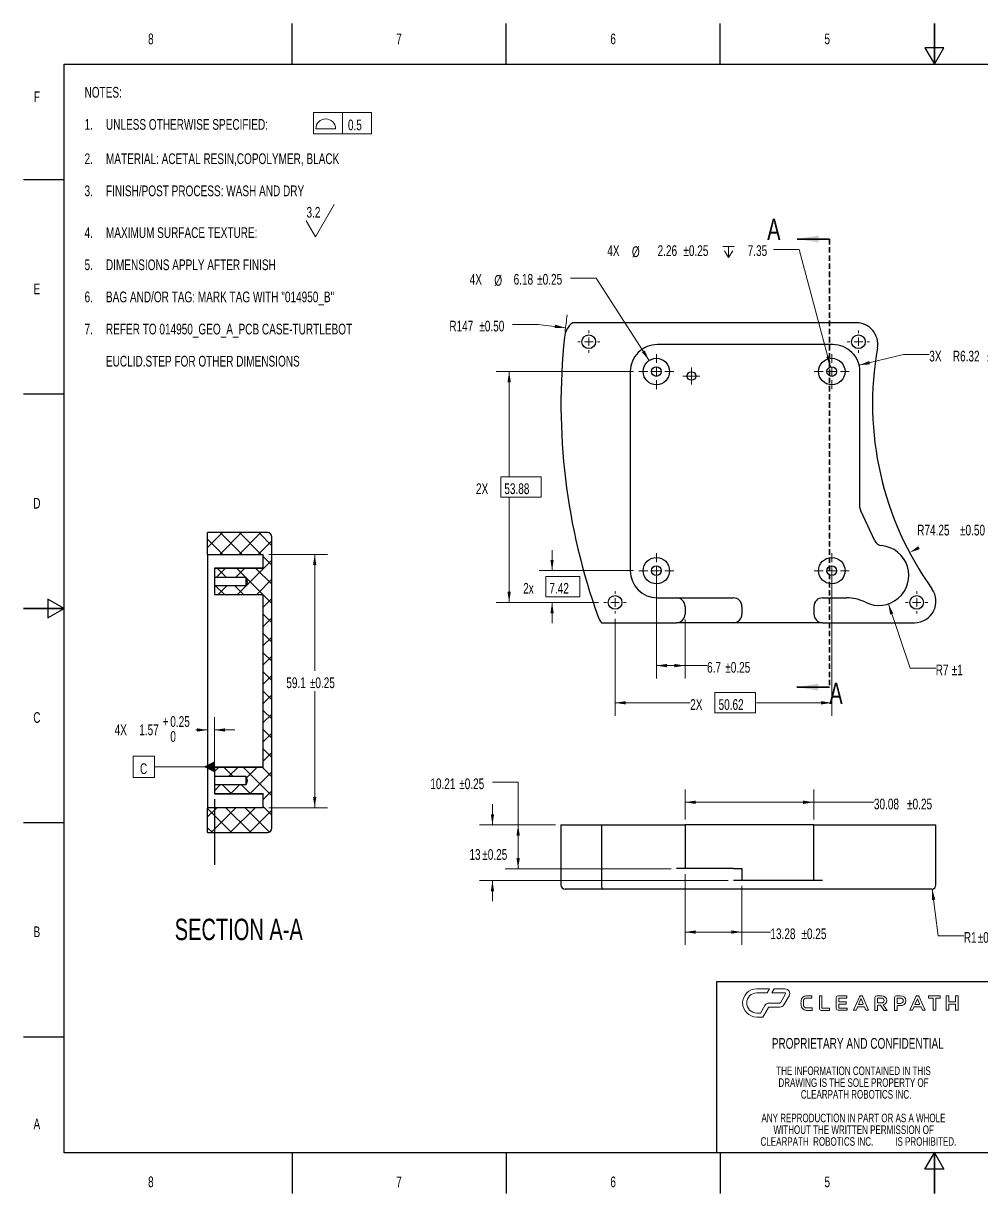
# Model space of a CAD drawing. Header units: millimetres. Extents: x -79 to 429, y -990 to 276.
# Drawn here: x 3.2 to 226.9, y 3.2 to 276.2 of the extents above; entities that cross this region are included whole.
import ezdxf

# ---------------------------------------------------------------- set-up
doc = ezdxf.new("R2010")
doc.units = ezdxf.units.MM
doc.linetypes.add('HIDDEN', pattern=[1.905, 1.27, -0.635])
doc.styles.add('SLDTEXTSTYLE0', font='TXT', dxfattribs={"width": 0.7})
doc.dimstyles.new('SLDDIMSTYLE0', dxfattribs={"dimtxt": 2.5, "dimasz": 2.5, "dimexe": 0, "dimexo": 0.0625, "dimtad": 0, "dimtih": 1, "dimtoh": 1, "dimrnd": 1e-09, "dimzin": 12, "dimdsep": 46, "dimtxsty": 'SLDTEXTSTYLE0', "dimsah": 1, "dimcen": 0, "dimadec": 0, "dimazin": 3, "dimtol": 1, "dimtp": 0.25, "dimtm": 0.25, "dimtfac": 1, "dimtofl": 0, "dimtmove": 0, "dimatfit": 3, "dimfxl": 1, "dimfrac": 2, "dimtolj": 1, "dimtzin": 0, "dimarcsym": 0})
doc.dimstyles.new('SLDDIMSTYLE1', dxfattribs={"dimtxt": 2.5, "dimasz": 2.5, "dimexe": 0, "dimexo": 0.0625, "dimgap": -0.625, "dimtad": 0, "dimtih": 1, "dimtoh": 1, "dimrnd": 1e-09, "dimzin": 12, "dimdsep": 46, "dimtxsty": 'SLDTEXTSTYLE0', "dimsah": 1, "dimcen": 0.09, "dimadec": 0, "dimazin": 3, "dimtfac": 1, "dimtmove": 0, "dimatfit": 0, "dimfxl": 1, "dimfrac": 2, "dimtolj": 1, "dimarcsym": 0})
doc.dimstyles.new('SLDDIMSTYLE12', dxfattribs={"dimtxt": 2.5, "dimasz": 2.5, "dimexe": 0, "dimexo": 0.0625, "dimtad": 0, "dimtih": 1, "dimtoh": 1, "dimrnd": 1e-09, "dimzin": 12, "dimdsep": 46, "dimtxsty": 'SLDTEXTSTYLE0', "dimsah": 1, "dimcen": 0.09, "dimadec": 0, "dimazin": 3, "dimtol": 1, "dimtp": 0.25, "dimtm": 0.25, "dimtfac": 1, "dimtmove": 0, "dimatfit": 0, "dimfxl": 1, "dimfrac": 2, "dimtolj": 1, "dimarcsym": 0})
doc.dimstyles.new('SLDDIMSTYLE15', dxfattribs={"dimtxt": 2.5, "dimasz": 2.5, "dimexe": 0, "dimexo": 0.0625, "dimtad": 0, "dimtih": 1, "dimtoh": 1, "dimrnd": 1e-09, "dimzin": 12, "dimdsep": 46, "dimtxsty": 'SLDTEXTSTYLE0', "dimsah": 1, "dimcen": 0.09, "dimadec": 0, "dimazin": 3, "dimtol": 1, "dimtp": 0.25, "dimtfac": 1, "dimtmove": 0, "dimatfit": 0, "dimfxl": 1, "dimfrac": 2, "dimtolj": 1, "dimarcsym": 0})
doc.dimstyles.new('SLDDIMSTYLE16', dxfattribs={"dimtxt": 0.18, "dimasz": 2.5, "dimexe": 0, "dimexo": 0.0625, "dimgap": 0, "dimtad": 0, "dimtih": 1, "dimtoh": 1, "dimdec": 0, "dimrnd": 1e-09, "dimzin": 0, "dimdsep": 46, "dimtxsty": 'Standard', "dimblk1": 'NONE', "dimblk2": 'NONE', "dimsah": 1, "dimcen": 0.09, "dimadec": 0, "dimazin": 0, "dimtfac": 2.5, "dimtdec": 0, "dimtofl": 0, "dimtmove": 0, "dimatfit": 3, "dimldrblk": 'NONE', "dimfxl": 1, "dimfrac": 2, "dimtolj": 1, "dimtzin": 0, "dimarcsym": 0})
doc.dimstyles.new('SLDDIMSTYLE2', dxfattribs={"dimtxt": 2.5, "dimasz": 2.5, "dimexe": 0, "dimexo": 0.0625, "dimgap": -0.625, "dimtad": 0, "dimtih": 1, "dimtoh": 1, "dimrnd": 1e-09, "dimzin": 12, "dimdsep": 46, "dimtxsty": 'SLDTEXTSTYLE0', "dimsah": 1, "dimcen": 0.09, "dimadec": 0, "dimazin": 3, "dimtfac": 1, "dimtofl": 0, "dimtmove": 0, "dimatfit": 3, "dimfxl": 1, "dimfrac": 2, "dimtolj": 1, "dimarcsym": 0})
doc.dimstyles.new('SLDDIMSTYLE3', dxfattribs={"dimtxt": 2.5, "dimasz": 2.5, "dimexe": 0, "dimexo": 0.0625, "dimtad": 0, "dimtih": 1, "dimtoh": 1, "dimrnd": 1e-09, "dimzin": 12, "dimdsep": 46, "dimtxsty": 'SLDTEXTSTYLE0', "dimsah": 1, "dimcen": 0, "dimsd2": 1, "dimadec": 0, "dimazin": 3, "dimtol": 1, "dimtp": 0.5, "dimtm": 0.5, "dimtfac": 1, "dimtofl": 0, "dimtmove": 0, "dimatfit": 3, "dimfxl": 1, "dimfrac": 2, "dimtolj": 1, "dimtzin": 0, "dimarcsym": 0})
doc.dimstyles.new('SLDDIMSTYLE4', dxfattribs={"dimtxt": 2.5, "dimasz": 2.5, "dimexe": 0, "dimexo": 0.0625, "dimtad": 0, "dimtih": 1, "dimtoh": 1, "dimrnd": 1e-09, "dimzin": 12, "dimdsep": 46, "dimtxsty": 'SLDTEXTSTYLE0', "dimsah": 1, "dimcen": 0, "dimadec": 0, "dimazin": 3, "dimtol": 1, "dimtp": 0.25, "dimtm": 0.25, "dimtfac": 1, "dimtofl": 0, "dimtmove": 0, "dimatfit": 3, "dimfxl": 1, "dimfrac": 2, "dimtolj": 1, "dimarcsym": 0})
doc.dimstyles.new('SLDDIMSTYLE5', dxfattribs={"dimtxt": 2.5, "dimasz": 2.5, "dimexe": 0, "dimexo": 0.0625, "dimtad": 0, "dimtih": 1, "dimtoh": 1, "dimrnd": 1e-09, "dimzin": 12, "dimdsep": 46, "dimtxsty": 'SLDTEXTSTYLE0', "dimsah": 1, "dimcen": 0.09, "dimadec": 0, "dimazin": 3, "dimtol": 1, "dimtp": 0.25, "dimtm": 0.25, "dimtfac": 1, "dimtofl": 0, "dimtmove": 0, "dimatfit": 3, "dimfxl": 1, "dimfrac": 2, "dimtolj": 1, "dimarcsym": 0})
doc.dimstyles.new('SLDDIMSTYLE6', dxfattribs={"dimtxt": 2.5, "dimasz": 2.5, "dimexe": 0, "dimexo": 0.0625, "dimtad": 0, "dimtih": 1, "dimtoh": 1, "dimrnd": 1e-09, "dimzin": 12, "dimdsep": 46, "dimtxsty": 'SLDTEXTSTYLE0', "dimsah": 1, "dimcen": 0, "dimadec": 0, "dimazin": 3, "dimtol": 1, "dimtp": 0.5, "dimtm": 0.5, "dimtfac": 1, "dimtofl": 0, "dimtmove": 0, "dimatfit": 3, "dimfxl": 1, "dimfrac": 2, "dimtolj": 1, "dimtzin": 0, "dimarcsym": 0})
doc.dimstyles.new('SLDDIMSTYLE7', dxfattribs={"dimtxt": 2.5, "dimasz": 2.5, "dimexe": 0, "dimexo": 0.0625, "dimtad": 0, "dimtih": 1, "dimtoh": 1, "dimrnd": 1e-09, "dimzin": 12, "dimdsep": 46, "dimtxsty": 'SLDTEXTSTYLE0', "dimsah": 1, "dimcen": 0, "dimadec": 0, "dimazin": 3, "dimtol": 1, "dimtp": 1, "dimtm": 1, "dimtfac": 1, "dimtofl": 0, "dimtmove": 0, "dimatfit": 3, "dimfxl": 1, "dimfrac": 2, "dimtolj": 1, "dimarcsym": 0})

# ---------------------------------------------------------------- blocks, each defined once
blk = doc.blocks.new('SW_SYMBOL_GTOL_SPROF')
at = {"color": 0, "linetype": 'Continuous', "lineweight": 18}
blk.add_line((0, 0), (2000, 0), dxfattribs=at)
blk.add_arc((1000, 0), 1000, 0, 180, dxfattribs=at)
blk = doc.blocks.new('SW_NOTE_0')
at = {"color": 0, "linetype": 'Continuous', "lineweight": 18}
for p, q in [((53.5, -2.75), (53.5, -7.75)), ((67, -2.75), (53.5, -2.75)), ((53.5, -2.75), (53.5, -7.75)), ((60.25, -2.75), (53.5, -2.75)), ((60.25, -2.75), (60.25, -7.75)), ((67, -2.75), (67, -7.75)), ((67, -2.75), (67, -7.75)), ((67, -2.75), (67, -7.75)), ((67, -2.75), (67, -7.75)), ((67, -2.75), (67, -7.75)), ((53.5, -7.75), (67, -7.75)), ((53.5, -7.75), (60.25, -7.75)), ((53.92, -31.75), (58.25, -24.25)), ((53.92, -31.75), (51.75, -28))]:
    blk.add_line(p, q, dxfattribs=at)
at = {"color": 0, "linetype": 'Continuous', "lineweight": 18, "xscale": 0.0023092105, "yscale": 0.0023092105, "zscale": 0.0023092105}
blk.add_blockref('SW_SYMBOL_GTOL_SPROF', (54, -6.55), dxfattribs=at)
at = {"color": 0, "linetype": 'Continuous', "lineweight": 18, "char_height": 2.5, "attachment_point": 1, "style": 'SLDTEXTSTYLE0'}
for s, insert in [('NOTES:', (0, 3.22)), ('1.', (0, -4.28)), ('UNLESS OTHERWISE SPECIFIED:', (5, -4.28)), ('0.5', (61.5, -4.4)), ('2.', (0, -12.28)), ('MATERIAL: ACETAL RESIN,COPOLYMER, BLACK', (5, -12.28)), ('3.', (0, -19.78)), ('FINISH/POST PROCESS: WASH AND DRY', (5, -19.78)), ('3.2', (51.83, -24.78)), ('4.', (0, -29.53)), ('MAXIMUM SURFACE TEXTURE:', (5, -29.53)), ('5.', (0, -37.03)), ('DIMENSIONS APPLY AFTER FINISH', (5, -37.03)), ('6.', (0, -44.53)), ('BAG AND/OR TAG: MARK TAG WITH "014950_B"', (5, -44.53)), ('7.', (0, -52.03)), ('REFER TO 014950_GEO_A_PCB CASE-TURTLEBOT', (5, -52.03)), ('EUCLID.STEP FOR OTHER DIMENSIONS', (5, -59.53))]:
    blk.add_mtext(s, dxfattribs=dict(at, insert=insert))
blk = doc.blocks.new('SW_NOTE_3')
at = {"color": 0, "linetype": 'Continuous', "lineweight": 0, "attachment_point": 2, "style": 'SLDTEXTSTYLE0'}
for s, insert, char_height in [('PROPRIETARY AND CONFIDENTIAL', (25.98, 3.22), 2.5), ('THE INFORMATION CONTAINED IN THIS', (24.98, -3.42), 2), ('DRAWING IS THE SOLE PROPERTY OF', (24.98, -6.17), 2), ('CLEARPATH ROBOTICS INC.', (25.59, -8.92), 2), ('ANY REPRODUCTION IN PART OR AS A WHOLE', (24.97, -14.42), 2), ('WITHOUT THE WRITTEN PERMISSION OF', (25.02, -17.17), 2), ('CLEARPATH  ROBOTICS INC.', (16.44, -19.92), 2), ('IS PROHIBITED.', (41.85, -19.92), 2)]:
    blk.add_mtext(s, dxfattribs=dict(at, insert=insert, char_height=char_height))
blk = doc.blocks.new('SW_SYMBOL_HOLE_DEPTH')
at = {"color": 0, "linetype": 'Continuous', "lineweight": 18}
for p, q in [((0, 875), (800, 875)), ((400, 875), (400, 75)), ((100, 555), (400, 75)), ((700, 555), (400, 75))]:
    blk.add_line(p, q, dxfattribs=at)
blk = doc.blocks.new('_D')
at = {"color": 7, "linetype": 'Continuous', "lineweight": 18}
for p, q in [((184.31, 223.48), (178.31, 223.48)), ((191.65, 196.08), (184.31, 223.48))]:
    blk.add_line(p, q, dxfattribs=at)
blk.add_solid([(191.65, 196.08), (191.38, 198.6), (190.63, 198.4)], dxfattribs=at)
at = {"color": 7, "linetype": 'Continuous', "lineweight": 18, "xscale": 0.00325, "yscale": 0.00325, "zscale": 0.00325}
blk.add_blockref('SW_SYMBOL_HOLE_DEPTH', (166.54, 221.35), dxfattribs=at)
at = {"color": 7, "linetype": 'Continuous', "lineweight": 18, "char_height": 2.5, "attachment_point": 1, "style": 'SLDTEXTSTYLE0'}
for s, insert in [('4X', (139.52, 224.45)), ('%%c', (145.27, 224.2)), ('2.26', (151.27, 224.45)), ('±0.25', (157.29, 224.45)), ('7.35', (172.3, 224.45))]:
    blk.add_mtext(s, dxfattribs=dict(at, insert=insert))
blk = doc.blocks.new('_D_1')
at = {"color": 7, "linetype": 'Continuous', "lineweight": 18}
for p, q in [((126.63, 148.53), (126.63, 153.34)), ((145.64, 148.53), (123.63, 148.53)), ((125.16, 142.45), (125.16, 147.2)), ((125.16, 147.2), (133.1, 147.2)), ((133.1, 147.2), (133.1, 142.45)), ((133.1, 142.45), (125.16, 142.45)), ((137.48, 141.11), (123.63, 141.11)), ((126.63, 141.11), (126.63, 136.31))]:
    blk.add_line(p, q, dxfattribs=at)
for points in [[(126.63, 148.53), (127.01, 151.03), (126.25, 151.03)], [(126.63, 141.11), (126.25, 138.61), (127.01, 138.61)]]:
    blk.add_solid(points, dxfattribs=at)
at = {"color": 7, "linetype": 'Continuous', "lineweight": 18, "char_height": 2.5, "attachment_point": 1, "style": 'SLDTEXTSTYLE0'}
for s, insert in [('2x', (119.88, 145.67)), ('7.42', (126, 145.67))]:
    blk.add_mtext(s, dxfattribs=dict(at, insert=insert))
blk = doc.blocks.new('_D_2')
at = {"color": 7, "linetype": 'Continuous', "lineweight": 18}
for p, q in [((145.64, 194.99), (113.61, 194.99)), ((116.61, 194.99), (116.61, 170.43)), ((114.64, 165.68), (114.64, 170.43)), ((114.64, 170.43), (124.08, 170.43)), ((124.08, 170.43), (124.08, 165.68)), ((124.08, 165.68), (114.64, 165.68)), ((116.61, 141.11), (116.61, 165.68)), ((137.48, 141.11), (113.61, 141.11))]:
    blk.add_line(p, q, dxfattribs=at)
for points in [[(116.61, 194.99), (116.22, 192.49), (116.99, 192.49)], [(116.61, 141.11), (116.99, 143.61), (116.22, 143.61)]]:
    blk.add_solid(points, dxfattribs=at)
at = {"color": 7, "linetype": 'Continuous', "lineweight": 18, "char_height": 2.5, "attachment_point": 1, "style": 'SLDTEXTSTYLE0'}
for s, insert in [('2X', (108.86, 168.9)), ('53.88', (115.48, 168.9))]:
    blk.add_mtext(s, dxfattribs=dict(at, insert=insert))
blk = doc.blocks.new('_D_3')
at = {"color": 7, "linetype": 'Continuous', "lineweight": 18}
for p, q in [((191.94, 147.28), (191.94, 114.69)), ((141.33, 137.26), (141.33, 114.69)), ((141.33, 117.69), (158.89, 117.69)), ((164.67, 115.32), (164.67, 120.07)), ((164.67, 120.07), (174.1, 120.07)), ((174.1, 120.07), (174.1, 115.32)), ((191.94, 117.69), (174.39, 117.69)), ((174.1, 115.32), (164.67, 115.32))]:
    blk.add_line(p, q, dxfattribs=at)
for points in [[(141.33, 117.69), (143.83, 117.31), (143.83, 118.08)], [(191.94, 117.69), (189.44, 118.08), (189.44, 117.31)]]:
    blk.add_solid(points, dxfattribs=at)
at = {"color": 7, "linetype": 'Continuous', "lineweight": 18, "char_height": 2.5, "attachment_point": 1, "style": 'SLDTEXTSTYLE0'}
for s, insert in [('2X', (158.89, 118.54)), ('50.62', (165.51, 118.54))]:
    blk.add_mtext(s, dxfattribs=dict(at, insert=insert))
blk = doc.blocks.new('_D_4')
at = {"color": 7, "linetype": 'Continuous', "lineweight": 18}
blk.add_solid([(210.1, 152.74), (212.49, 153.57), (212.13, 154.25)], dxfattribs=at)
at = {"color": 7, "linetype": 'Continuous', "lineweight": 18, "char_height": 2.5, "attachment_point": 1, "style": 'SLDTEXTSTYLE0'}
for s, insert in [('R74.25', (211.89, 159.24)), ('±0.50', (221.89, 159.24))]:
    blk.add_mtext(s, dxfattribs=dict(at, insert=insert))
blk = doc.blocks.new('_D_5')
at = {"color": 7, "linetype": 'Continuous', "lineweight": 18}
for p, q in [((136.9, 216.78), (130.9, 216.78)), ((149.3, 197.59), (136.9, 216.78))]:
    blk.add_line(p, q, dxfattribs=at)
blk.add_solid([(149.3, 197.59), (148.27, 199.89), (147.62, 199.48)], dxfattribs=at)
at = {"color": 7, "linetype": 'Continuous', "lineweight": 18, "char_height": 2.5, "attachment_point": 1, "style": 'SLDTEXTSTYLE0'}
for s, insert in [('4X', (107.39, 217.76)), ('%%c', (113.14, 217.51)), ('6.18', (117.65, 217.76)), ('±0.25', (123.15, 217.76))]:
    blk.add_mtext(s, dxfattribs=dict(at, insert=insert))
blk = doc.blocks.new('_D_6')
at = {"color": 7, "linetype": 'Continuous', "lineweight": 18}
for p, q in [((150.98, 147.28), (150.98, 123.38)), ((157.68, 137.13), (157.68, 123.38)), ((150.98, 126.38), (157.68, 126.38)), ((157.68, 126.38), (162.82, 126.38))]:
    blk.add_line(p, q, dxfattribs=at)
for points in [[(150.98, 126.38), (153.48, 125.99), (153.48, 126.76)], [(157.68, 126.38), (155.18, 126.76), (155.18, 125.99)]]:
    blk.add_solid(points, dxfattribs=at)
at = {"color": 7, "linetype": 'Continuous', "lineweight": 18, "char_height": 2.5, "attachment_point": 1, "style": 'SLDTEXTSTYLE0'}
for s, insert in [('6.7', (162.82, 127.22)), ('±0.25', (167.07, 127.22))]:
    blk.add_mtext(s, dxfattribs=dict(at, insert=insert))
blk = doc.blocks.new('_D_7')
at = {"color": 7, "linetype": 'Continuous', "lineweight": 18}
for p, q in [((123.39, 206), (117.39, 206)), ((129.77, 205.22), (123.39, 206))]:
    blk.add_line(p, q, dxfattribs=at)
blk.add_arc((275.7, 187.52), 147, 171.9151, 173.4681, dxfattribs=at)
blk.add_solid([(129.77, 205.22), (127.34, 205.91), (127.24, 205.14)], dxfattribs=at)
at = {"color": 7, "linetype": 'Continuous', "lineweight": 18, "char_height": 2.5, "attachment_point": 1, "style": 'SLDTEXTSTYLE0'}
for s, insert in [('R147', (102.64, 206.85)), ('±0.50', (109.64, 206.85))]:
    blk.add_mtext(s, dxfattribs=dict(at, insert=insert))
blk = doc.blocks.new('_D_8')
at = {"color": 7, "linetype": 'Continuous', "lineweight": 18}
for p, q in [((205.15, 140.78), (210.21, 125.79)), ((210.21, 125.79), (216.21, 125.79))]:
    blk.add_line(p, q, dxfattribs=at)
blk.add_solid([(205.15, 140.78), (205.58, 138.29), (206.31, 138.53)], dxfattribs=at)
at = {"color": 7, "linetype": 'Continuous', "lineweight": 18, "char_height": 2.5, "attachment_point": 1, "style": 'SLDTEXTSTYLE0'}
for s, insert in [('R7', (216.21, 126.63)), ('±1', (219.96, 126.63))]:
    blk.add_mtext(s, dxfattribs=dict(at, insert=insert))
blk = doc.blocks.new('_D_9')
at = {"color": 7, "linetype": 'Continuous', "lineweight": 18}
for p, q in [((198.33, 196.47), (208.71, 199)), ((208.71, 199), (214.71, 199))]:
    blk.add_line(p, q, dxfattribs=at)
blk.add_solid([(198.33, 196.47), (200.85, 196.69), (200.67, 197.43)], dxfattribs=at)
at = {"color": 7, "linetype": 'Continuous', "lineweight": 18, "char_height": 2.5, "attachment_point": 1, "style": 'SLDTEXTSTYLE0'}
for s, insert in [('3X', (214.71, 199.84)), ('R6.32', (220.21, 199.84)), ('±1', (228.21, 199.84))]:
    blk.add_mtext(s, dxfattribs=dict(at, insert=insert))
blk = doc.blocks.new('SW_CENTERMARKSYMBOL_0')
at = {"color": 0, "linetype": 'Continuous', "lineweight": 0}
for p, q in [((-2, 0), (-2.6, 0)), ((0, 0), (-1, 0)), ((0, 2), (0, 2.6)), ((0, 0), (0, 1)), ((0, 0), (0, -1)), ((0, 0), (1, 0)), ((2, 0), (2.6, 0)), ((0, -2), (0, -2.6))]:
    blk.add_line(p, q, dxfattribs=at)
blk = doc.blocks.new('SW_CENTERMARKSYMBOL_1')
at = {"color": 0, "linetype": 'Continuous', "lineweight": 0}
for p, q in [((-2, 0), (-2.6, 0)), ((0, 0), (-1, 0)), ((0, 2), (0, 2.6)), ((0, 0), (0, 1)), ((0, 0), (0, -1)), ((0, 0), (1, 0)), ((2, 0), (2.6, 0)), ((0, -2), (0, -2.6))]:
    blk.add_line(p, q, dxfattribs=at)
blk = doc.blocks.new('SW_CENTERMARKSYMBOL_2')
at = {"color": 0, "linetype": 'Continuous', "lineweight": 0}
for p, q in [((-2, 0), (-2.6, 0)), ((0, 0), (-1, 0)), ((0, 2), (0, 2.6)), ((0, 0), (0, 1)), ((0, 0), (0, -1)), ((0, 0), (1, 0)), ((2, 0), (2.6, 0)), ((0, -2), (0, -2.6))]:
    blk.add_line(p, q, dxfattribs=at)
blk = doc.blocks.new('SW_CENTERMARKSYMBOL_3')
at = {"color": 0, "linetype": 'Continuous', "lineweight": 0}
for p, q in [((-2, 0), (-2.6, 0)), ((0, 0), (-1, 0)), ((0, 2), (0, 2.6)), ((0, 0), (0, 1)), ((0, 0), (0, -1)), ((0, 0), (1, 0)), ((2, 0), (2.6, 0)), ((0, -2), (0, -2.6))]:
    blk.add_line(p, q, dxfattribs=at)
blk = doc.blocks.new('SW_CENTERMARKSYMBOL_4')
at = {"color": 0, "linetype": 'Continuous', "lineweight": 0}
for p, q in [((0, 2), (0, 4.0875)), ((-2, 0), (-4.0875, 0)), ((0, 0), (-1, 0)), ((0, 0), (0, 1)), ((0, 0), (0, -1)), ((0, 0), (1, 0)), ((2, 0), (4.0875, 0)), ((0, -2), (0, -4.0875))]:
    blk.add_line(p, q, dxfattribs=at)
blk = doc.blocks.new('SW_CENTERMARKSYMBOL_5')
at = {"color": 0, "linetype": 'Continuous', "lineweight": 0}
for p, q in [((0, 2), (0, 4.0875)), ((-2, 0), (-4.0875, 0)), ((0, 0), (-1, 0)), ((0, 0), (0, 1)), ((0, 0), (0, -1)), ((0, 0), (1, 0)), ((2, 0), (4.0875, 0)), ((0, -2), (0, -4.0875))]:
    blk.add_line(p, q, dxfattribs=at)
blk = doc.blocks.new('SW_CENTERMARKSYMBOL_6')
at = {"color": 0, "linetype": 'Continuous', "lineweight": 0}
for p, q in [((0, 2), (0, 4.0875)), ((-2, 0), (-4.0875, 0)), ((0, 0), (-1, 0)), ((0, 0), (0, 1)), ((0, 0), (0, -1)), ((0, 0), (1, 0)), ((2, 0), (4.0875, 0)), ((0, -2), (0, -4.0875))]:
    blk.add_line(p, q, dxfattribs=at)
blk = doc.blocks.new('SW_CENTERMARKSYMBOL_7')
at = {"color": 0, "linetype": 'Continuous', "lineweight": 0}
for p, q in [((0, 2), (0, 4.0875)), ((-2, 0), (-4.0875, 0)), ((0, 0), (-1, 0)), ((0, 0), (0, 1)), ((0, 0), (0, -1)), ((0, 0), (1, 0)), ((2, 0), (4.0875, 0)), ((0, -2), (0, -4.0875))]:
    blk.add_line(p, q, dxfattribs=at)
blk = doc.blocks.new('SW_CENTERMARKSYMBOL_8')
at = {"color": 0, "linetype": 'Continuous', "lineweight": 0}
for p, q in [((-1, 0), (-2, 0)), ((0, 0), (-1, 0)), ((0, 1), (0, 2)), ((0, 0), (0, 1)), ((0, 0), (0, -1)), ((0, 0), (1, 0)), ((1, 0), (2, 0)), ((0, -1), (0, -2))]:
    blk.add_line(p, q, dxfattribs=at)
blk = doc.blocks.new('_D_24')
at = {"color": 7, "linetype": 'Continuous', "lineweight": 18}
for p, q in [((47.77, 103.86), (47.77, 114.35)), ((46.2, 111.35), (43.48, 111.35)), ((47.77, 111.35), (52.58, 111.35))]:
    blk.add_line(p, q, dxfattribs=at)
for points in [[(46.2, 111.35), (43.7, 111.74), (43.7, 110.97)], [(47.77, 111.35), (50.27, 110.97), (50.27, 111.74)]]:
    blk.add_solid(points, dxfattribs=at)
at = {"color": 7, "linetype": 'Continuous', "lineweight": 18, "char_height": 2.5, "attachment_point": 1, "style": 'SLDTEXTSTYLE0'}
for s, insert in [('4X', (24.48, 112.64)), ('1.57', (30.23, 112.64)), ('+', (35.73, 114.58)), ('0.25', (37.48, 114.58)), ('0', (37.48, 111.08))]:
    blk.add_mtext(s, dxfattribs=dict(at, insert=insert))
blk = doc.blocks.new('_D_25')
at = {"color": 7, "linetype": 'Continuous', "lineweight": 18}
for p, q in [((60.45, 152.32), (74.2, 152.32)), ((71.2, 152.32), (71.2, 125.14)), ((71.2, 93.22), (71.2, 120.39)), ((60.45, 93.22), (74.2, 93.22))]:
    blk.add_line(p, q, dxfattribs=at)
for points in [[(71.2, 152.32), (70.81, 149.82), (71.58, 149.82)], [(71.2, 93.22), (71.58, 95.72), (70.81, 95.72)]]:
    blk.add_solid(points, dxfattribs=at)
at = {"color": 7, "linetype": 'Continuous', "lineweight": 18, "char_height": 2.5, "attachment_point": 1, "style": 'SLDTEXTSTYLE0'}
for s, insert in [('59.1', (64.57, 123.62)), ('±0.25', (70.07, 123.62))]:
    blk.add_mtext(s, dxfattribs=dict(at, insert=insert))
blk = doc.blocks.new('_NONE')
blk = doc.blocks.new('SW_DATUMTAG_3')
at = {"color": 0, "linetype": 'Continuous', "lineweight": 18}
for p, q in [((17.36, -0.56), (17.36, 6.63)), ((-1.62, -0.12), (-1.62, 4.88)), ((-1.62, 4.88), (3.38, 4.88)), ((3.38, 4.88), (3.38, -0.12)), ((17.36, 2.38), (3.38, 2.38)), ((3.38, -0.12), (-1.62, -0.12))]:
    blk.add_line(p, q, dxfattribs=at)
blk.add_solid([(17.36, 1.13), (17.36, 3.63), (14.86, 2.38)], dxfattribs=at)
at = {"color": 0, "linetype": 'Continuous', "lineweight": 18, "insert": (0, 3.22), "char_height": 2.5, "attachment_point": 1, "style": 'SLDTEXTSTYLE0'}
blk.add_mtext('C', dxfattribs=at)
blk = doc.blocks.new('_D_26')
at = {"color": 7, "linetype": 'Continuous', "lineweight": 18}
for p, q in [((112.7, 89.2), (112.7, 94.01)), ((127.45, 89.2), (109.7, 89.2)), ((167.71, 76.2), (109.7, 76.2)), ((112.7, 76.2), (112.7, 71.39))]:
    blk.add_line(p, q, dxfattribs=at)
for points in [[(112.7, 89.2), (113.09, 91.7), (112.32, 91.7)], [(112.7, 76.2), (112.32, 73.7), (113.09, 73.7)]]:
    blk.add_solid(points, dxfattribs=at)
at = {"color": 7, "linetype": 'Continuous', "lineweight": 18, "char_height": 2.5, "attachment_point": 1, "style": 'SLDTEXTSTYLE0'}
for s, insert in [('13', (107.33, 83.55)), ('±0.25', (110.33, 83.55))]:
    blk.add_mtext(s, dxfattribs=dict(at, insert=insert))
blk = doc.blocks.new('_D_27')
at = {"color": 7, "linetype": 'Continuous', "lineweight": 18}
for p, q in [((157.68, 90.45), (157.68, 97.48)), ((187.76, 90.45), (187.76, 97.48)), ((157.68, 94.48), (187.76, 94.48)), ((187.76, 94.48), (201.78, 94.48))]:
    blk.add_line(p, q, dxfattribs=at)
for points in [[(157.68, 94.48), (160.18, 94.1), (160.18, 94.87)], [(187.76, 94.48), (185.26, 94.87), (185.26, 94.1)]]:
    blk.add_solid(points, dxfattribs=at)
at = {"color": 7, "linetype": 'Continuous', "lineweight": 18, "char_height": 2.5, "attachment_point": 1, "style": 'SLDTEXTSTYLE0'}
for s, insert in [('30.08', (201.78, 95.33)), ('±0.25', (209.53, 95.33))]:
    blk.add_mtext(s, dxfattribs=dict(at, insert=insert))
blk = doc.blocks.new('_D_28')
at = {"color": 7, "linetype": 'Continuous', "lineweight": 18}
for p, q in [((215.4, 74.21), (216.77, 63.35)), ((216.77, 63.35), (222.77, 63.35))]:
    blk.add_line(p, q, dxfattribs=at)
blk.add_solid([(215.4, 74.21), (215.33, 71.68), (216.09, 71.78)], dxfattribs=at)
at = {"color": 7, "linetype": 'Continuous', "lineweight": 18, "char_height": 2.5, "attachment_point": 1, "style": 'SLDTEXTSTYLE0'}
for s, insert in [('R1', (222.77, 64.2)), ('±0.50', (226.02, 64.2))]:
    blk.add_mtext(s, dxfattribs=dict(at, insert=insert))
blk = doc.blocks.new('_D_29')
at = {"color": 7, "linetype": 'Continuous', "lineweight": 18}
for p, q in [((112.7, 99.2), (118.7, 99.2)), ((118.7, 99.2), (118.7, 89.2)), ((127.45, 89.2), (115.7, 89.2)), ((118.7, 89.2), (118.7, 78.99)), ((154.43, 78.99), (115.7, 78.99))]:
    blk.add_line(p, q, dxfattribs=at)
for points in [[(118.7, 89.2), (118.32, 86.7), (119.09, 86.7)], [(118.7, 78.99), (119.09, 81.49), (118.32, 81.49)]]:
    blk.add_solid(points, dxfattribs=at)
at = {"color": 7, "linetype": 'Continuous', "lineweight": 18, "char_height": 2.5, "attachment_point": 1, "style": 'SLDTEXTSTYLE0'}
for s, insert in [('10.21', (98.2, 100.05)), ('±0.25', (104.95, 100.05))]:
    blk.add_mtext(s, dxfattribs=dict(at, insert=insert))
blk = doc.blocks.new('_D_30')
at = {"color": 7, "linetype": 'Continuous', "lineweight": 18}
for p, q in [((157.68, 77.74), (157.68, 61.2)), ((170.96, 74.95), (170.96, 61.2)), ((157.68, 64.2), (170.96, 64.2)), ((170.96, 64.2), (177.61, 64.2))]:
    blk.add_line(p, q, dxfattribs=at)
for points in [[(157.68, 64.2), (160.18, 63.82), (160.18, 64.59)], [(170.96, 64.2), (168.46, 64.59), (168.46, 63.82)]]:
    blk.add_solid(points, dxfattribs=at)
at = {"color": 7, "linetype": 'Continuous', "lineweight": 18, "char_height": 2.5, "attachment_point": 1, "style": 'SLDTEXTSTYLE0'}
for s, insert in [('13.28', (177.61, 65.05)), ('±0.25', (184.86, 65.05))]:
    blk.add_mtext(s, dxfattribs=dict(at, insert=insert))

msp = doc.modelspace()

# ---------------------------------------------------------------- hatches: boundary and pattern name
at = {"linetype": 'Continuous', "lineweight": 18}
h = msp.add_hatch(dxfattribs=at)
h.set_pattern_fill('ANSI37', style=0)
edge = h.paths.add_edge_path(flags=0)
edge.add_line((59.197, 102.607), (47.768, 102.607))
edge.add_line((47.768, 102.607), (47.768, 100.574))
edge.add_line((47.768, 100.574), (55.118, 100.574))
edge.add_spline(control_points=[(55.118, 100.574), (55.241, 100.345), (55.368, 100.113), (55.446, 99.863), (55.482, 99.749), (55.503, 99.628), (55.495, 99.508), (55.488, 99.39), (55.455, 99.274), (55.414, 99.164), (55.346, 98.982), (55.257, 98.808), (55.166, 98.636), (55.15, 98.606), (55.134, 98.576), (55.118, 98.546)], knot_values=[0.0049798, 0.0049798, 0.0049798, 0.0049798, 0.0057638, 0.0057638, 0.0057638, 0.0061234, 0.0061234, 0.0061234, 0.0064765, 0.0064765, 0.0064765, 0.0070549, 0.0070549, 0.0070549, 0.0071566, 0.0071566, 0.0071566, 0.0071566], weights=[1, 1, 1, 1, 1, 1, 1, 1, 1, 1, 1, 1, 1, 1, 1, 1], degree=3, periodic=0)
edge.add_line((55.118, 98.546), (47.768, 98.546))
edge.add_line((47.768, 98.546), (47.768, 96.513))
edge.add_line((47.768, 96.513), (59.197, 96.513))
edge.add_line((59.197, 96.513), (59.197, 93.218))
edge.add_line((59.197, 93.218), (46.197, 93.218))
edge.add_line((46.197, 93.218), (46.197, 87.409))
edge.add_line((46.197, 87.409), (60.197, 87.409))
edge.add_arc((60.197, 88.409), 1, 270, 360)
edge.add_line((61.197, 88.409), (61.197, 156.409))
edge.add_arc((60.197, 156.409), 1, 0, 90)
edge.add_line((60.197, 157.409), (46.197, 157.409))
edge.add_line((46.197, 157.409), (46.197, 152.322))
edge.add_line((46.197, 152.322), (59.197, 152.322))
edge.add_line((59.197, 152.322), (59.197, 149.071))
edge.add_line((59.197, 149.071), (47.768, 149.071))
edge.add_line((47.768, 149.071), (47.768, 147.039))
edge.add_line((47.768, 147.039), (55.118, 147.039))
edge.add_spline(control_points=[(55.118, 147.039), (55.241, 146.809), (55.368, 146.577), (55.446, 146.328), (55.482, 146.214), (55.503, 146.092), (55.495, 145.973), (55.488, 145.855), (55.455, 145.739), (55.414, 145.628), (55.346, 145.446), (55.257, 145.272), (55.166, 145.101), (55.15, 145.07), (55.134, 145.04), (55.118, 145.01)], knot_values=[0.0049798, 0.0049798, 0.0049798, 0.0049798, 0.0057638, 0.0057638, 0.0057638, 0.0061234, 0.0061234, 0.0061234, 0.0064765, 0.0064765, 0.0064765, 0.0070549, 0.0070549, 0.0070549, 0.0071566, 0.0071566, 0.0071566, 0.0071566], weights=[1, 1, 1, 1, 1, 1, 1, 1, 1, 1, 1, 1, 1, 1, 1, 1], degree=3, periodic=0)
edge.add_line((55.118, 145.01), (47.768, 145.01))
edge.add_line((47.768, 145.01), (47.768, 142.978))
edge.add_line((47.768, 142.978), (59.197, 142.978))
edge.add_line((59.197, 142.978), (59.197, 102.607))

# ---------------------------------------------------------------- linework, layer by layer
at = {"color": 7, "linetype": 'Continuous', "lineweight": 25}
for p, q in [((65.9, 266.7), (65.9, 276.225)), ((115.9, 266.7), (115.9, 276.225)), ((165.9, 266.7), (165.9, 276.225)), ((215.9, 276.226), (215.9, 266.699)), ((215.9, 266.7), (215.9, 276.225)), ((213.7, 270.509), (215.9, 266.699)), ((218.1, 270.509), (213.7, 270.509)), ((215.9, 266.699), (218.1, 270.509)), ((12.7, 12.7), (12.7, 266.7)), ((12.7, 266.7), (419.1, 266.7)), ((12.7, 239.7), (3.175, 239.7)), ((197.673, 206.377), (131.364, 206.377)), ((192.188, 201.29), (151.215, 201.29)), ((144.9, 194.974), (144.9, 148.501)), ((198.512, 163.304), (198.512, 194.971)), ((12.7, 189.7), (3.175, 189.7)), ((201.972, 155.518), (198.703, 162.451)), ((46.197, 152.322), (46.197, 157.409)), ((60.197, 157.409), (46.197, 157.409)), ((61.197, 88.409), (61.197, 156.409)), ((46.197, 152.322), (59.197, 152.322)), ((46.197, 152.322), (46.197, 146.006)), ((59.197, 149.071), (59.197, 152.322)), ((59.197, 149.112), (47.768, 149.112)), ((47.768, 149.112), (47.768, 149.071)), ((47.768, 149.071), (47.768, 147.039)), ((59.197, 149.071), (47.768, 149.071)), ((46.197, 146.006), (46.197, 99.533)), ((47.768, 147.039), (55.118, 147.039)), ((47.768, 147.039), (47.768, 145.01)), ((47.768, 145.01), (47.768, 142.978)), ((55.118, 145.01), (47.768, 145.01)), ((55.118, 147.039), (55.118, 145.01)), ((47.768, 142.978), (59.197, 142.978)), ((47.768, 142.978), (47.768, 142.937)), ((47.768, 142.937), (59.197, 142.937)), ((59.197, 102.607), (59.197, 142.978)), ((151.215, 142.186), (155.679, 142.186)), ((155.679, 142.186), (168.962, 142.186)), ((189.763, 142.186), (195.354, 142.186)), ((3.174, 139.7), (12.701, 139.7)), ((12.7, 139.7), (3.175, 139.7)), ((8.891, 141.9), (8.891, 137.5)), ((12.701, 139.7), (8.891, 141.9)), ((8.891, 137.5), (12.701, 139.7)), ((157.679, 140.186), (157.679, 138.377)), ((170.962, 140.186), (170.962, 138.377)), ((187.763, 140.186), (187.763, 138.377)), ((138.136, 136.377), (155.679, 136.377)), ((168.962, 136.377), (155.679, 136.377)), ((189.763, 136.377), (168.962, 136.377)), ((189.763, 136.377), (211.273, 136.377)), ((59.197, 102.648), (47.768, 102.648)), ((47.768, 102.648), (47.768, 102.607)), ((47.768, 102.607), (47.768, 100.574)), ((59.197, 102.607), (47.768, 102.607)), ((46.197, 99.533), (46.197, 93.218)), ((47.768, 100.574), (55.118, 100.574)), ((47.768, 100.574), (47.768, 98.546)), ((47.768, 98.546), (47.768, 96.513)), ((55.118, 98.546), (47.768, 98.546)), ((55.118, 100.574), (55.118, 98.546)), ((47.768, 96.513), (59.197, 96.513)), ((47.768, 96.513), (47.768, 96.473)), ((47.768, 96.473), (59.197, 96.473)), ((59.197, 93.218), (59.197, 96.513)), ((46.197, 87.409), (46.197, 93.218)), ((59.197, 93.218), (46.197, 93.218)), ((12.7, 89.7), (3.175, 89.7)), ((46.197, 87.409), (60.197, 87.409)), ((128.703, 89.201), (128.703, 75.201)), ((128.703, 89.201), (137.389, 89.201)), ((137.389, 89.201), (138.136, 89.201)), ((138.136, 89.201), (155.679, 89.201)), ((138.136, 89.201), (138.136, 75.201)), ((155.679, 89.201), (157.679, 89.201)), ((157.679, 89.201), (157.679, 78.995)), ((187.763, 89.201), (157.679, 89.201)), ((187.763, 76.201), (187.763, 89.201)), ((187.763, 89.201), (189.763, 89.201)), ((189.763, 89.201), (211.273, 89.201)), ((211.273, 89.201), (216.273, 89.201)), ((216.273, 75.201), (216.273, 89.201)), ((168.962, 78.995), (155.679, 78.995)), ((168.962, 78.995), (170.962, 78.995)), ((170.962, 78.995), (170.962, 76.201)), ((138.33, 74.201), (129.702, 74.201)), ((138.662, 74.201), (138.33, 74.201)), ((211.273, 74.201), (138.662, 74.201)), ((189.763, 76.201), (168.962, 76.201)), ((215.273, 74.201), (211.273, 74.201)), ((165.1, 12.7), (165.1, 52.7)), ((165.1, 52.7), (228.6, 52.7)), ((12.7, 39.7), (3.175, 39.7)), ((419.1, 12.7), (12.7, 12.7)), ((65.9, 12.7), (65.9, 3.175)), ((115.9, 12.7), (115.9, 3.175)), ((165.9, 12.7), (165.9, 3.175)), ((213.7, 8.89), (215.9, 12.7)), ((215.9, 3.174), (215.9, 12.701)), ((215.9, 12.7), (215.9, 3.175)), ((215.9, 12.7), (218.1, 8.89)), ((218.1, 8.89), (213.7, 8.89))]:
    msp.add_line(p, q, dxfattribs=at)
at = {"color": 7, "linetype": 'Continuous', "lineweight": 35}
for p, q in [((191.445, 225.917), (183.845, 225.917)), ((191.445, 121.352), (183.782, 121.352))]:
    msp.add_line(p, q, dxfattribs=at)
at = {"color": 7, "linetype": 'HIDDEN', "lineweight": 35}
msp.add_line((191.445, 225.917), (191.445, 121.352), dxfattribs=at)
at = {"color": 7, "linetype": 'Continuous', "lineweight": 18}
for p, q in [((177.427, 50.949), (174.417, 50.949)), ((174.417, 50.003), (176.881, 50.003)), ((176.881, 50.003), (177.427, 50.949)), ((178.52, 50.949), (177.973, 50.003)), ((177.973, 50.003), (181.012, 50.003)), ((181.012, 50.949), (178.52, 50.949)), ((181.141, 49.779), (179.945, 47.707)), ((180.765, 47.234), (181.961, 49.306)), ((187.294, 49.335), (186.035, 49.335)), ((187.294, 48.788), (187.294, 49.335)), ((189.057, 49.334), (189.654, 49.334)), ((189.057, 46.361), (189.057, 49.334)), ((189.654, 49.334), (189.654, 46.48)), ((193.399, 49.334), (195.494, 49.334)), ((195.494, 49.334), (195.494, 48.8)), ((202.434, 49.334), (203.521, 49.334)), ((207.028, 49.334), (207.943, 49.334)), ((214.53, 48.781), (214.53, 49.334)), ((214.53, 49.334), (217.286, 49.334)), ((217.286, 49.334), (217.286, 48.781)), ((218.653, 45.937), (218.653, 49.334)), ((218.653, 49.334), (219.25, 49.334)), ((219.25, 49.334), (219.25, 47.922)), ((220.871, 48.063), (220.871, 49.334)), ((220.871, 49.334), (221.468, 49.334)), ((221.468, 49.334), (221.468, 45.937)), ((176.317, 47.088), (175.284, 45.313)), ((176.285, 45.153), (177.135, 46.612)), ((179.819, 47.634), (177.267, 47.634)), ((177.267, 46.688), (179.819, 46.688)), ((184.775, 48.185), (184.774, 48.185)), ((185.368, 47.084), (185.368, 47.084)), ((187.354, 46.482), (186.035, 46.482)), ((186.038, 48.788), (187.294, 48.788)), ((187.354, 45.935), (187.354, 46.482)), ((189.654, 46.48), (191.44, 46.48)), ((191.44, 46.48), (191.44, 45.936)), ((192.975, 46.361), (192.975, 48.91)), ((193.572, 48.658), (193.572, 47.917)), ((193.572, 47.917), (195.275, 47.917)), ((193.572, 47.24), (193.572, 46.47)), ((193.572, 46.47), (195.518, 46.47)), ((195.494, 48.8), (193.714, 48.8)), ((195.275, 47.383), (193.715, 47.383)), ((195.275, 47.917), (195.275, 47.383)), ((195.518, 46.47), (195.518, 45.937)), ((196.997, 45.937), (198.382, 49.105)), ((197.921, 46.669), (197.609, 45.937)), ((199.565, 46.757), (198.054, 46.757)), ((198.748, 48.62), (198.177, 47.286)), ((198.177, 47.286), (199.13, 47.286)), ((199.261, 47.484), (198.77, 48.62)), ((199.156, 49.105), (200.541, 45.937)), ((199.909, 45.937), (199.565, 46.757)), ((202.007, 45.936), (202.007, 48.907)), ((202.604, 48.648), (202.604, 47.65)), ((202.604, 47.65), (203.478, 47.65)), ((202.604, 46.979), (202.604, 45.936)), ((203.473, 48.79), (202.746, 48.79)), ((203.351, 47.121), (202.746, 47.121)), ((204.186, 45.936), (203.351, 47.121)), ((203.973, 47.223), (204.89, 45.936)), ((206.604, 45.936), (206.604, 48.91)), ((207.201, 48.649), (207.201, 47.567)), ((207.201, 47.567), (207.895, 47.567)), ((207.201, 46.884), (207.201, 45.936)), ((207.895, 48.79), (207.342, 48.79)), ((207.875, 47.028), (207.345, 47.028)), ((210.189, 45.937), (211.573, 49.105)), ((211.113, 46.669), (210.801, 45.937)), ((212.678, 46.757), (211.245, 46.757)), ((211.94, 48.62), (211.368, 47.286)), ((211.368, 47.286), (212.322, 47.286)), ((212.453, 47.484), (211.962, 48.62)), ((212.348, 49.105), (213.732, 45.937)), ((213.101, 45.937), (212.787, 46.685)), ((215.607, 48.781), (214.53, 48.781)), ((215.607, 45.937), (215.607, 48.781)), ((217.286, 48.781), (216.209, 48.781)), ((216.209, 48.781), (216.209, 45.937)), ((219.25, 47.922), (220.73, 47.922)), ((219.25, 47.227), (219.25, 45.937)), ((220.871, 47.368), (219.392, 47.368)), ((220.871, 45.937), (220.871, 47.368)), ((175.284, 45.313), (174.417, 45.313)), ((174.417, 44.367), (175.828, 44.367)), ((175.828, 44.367), (176.285, 45.153)), ((186.038, 45.935), (187.354, 45.935)), ((191.44, 45.936), (189.481, 45.936)), ((195.518, 45.937), (193.399, 45.937)), ((197.609, 45.937), (196.997, 45.937)), ((200.541, 45.937), (199.909, 45.937)), ((202.604, 45.936), (202.007, 45.936)), ((204.89, 45.936), (204.186, 45.936)), ((207.201, 45.936), (206.604, 45.936)), ((210.801, 45.937), (210.189, 45.937)), ((213.732, 45.937), (213.101, 45.937)), ((216.209, 45.937), (215.607, 45.937)), ((219.25, 45.937), (218.653, 45.937)), ((221.468, 45.937), (220.871, 45.937))]:
    msp.add_line(p, q, dxfattribs=at)
at = {"color": 7, "linetype": 'Continuous', "lineweight": 25}
for centre, radius in [((135.207, 201.955), 1.6), ((198.171, 201.955), 1.6), ((150.979, 194.993), 3.087), ((191.944, 194.993), 3.087), ((150.979, 194.993), 1.13), ((159.162, 193.951), 1), ((191.944, 194.993), 1.13), ((150.979, 148.528), 3.087), ((191.944, 148.528), 3.087), ((150.979, 148.528), 1.13), ((191.944, 148.528), 1.13), ((141.327, 141.113), 1.6), ((211.767, 141.113), 1.6)]:
    msp.add_circle(centre, radius, dxfattribs=at)
for centre, radius, start, end in [((134.492, 202.476), 5, 128.72728, 173.95525), ((197.673, 201.377), 5, 349.93218, 90), ((275.703, 187.523), 147, 173.95525, 199.79537), ((151.215, 194.974), 6.316, 89.99933, 180), ((192.196, 194.974), 6.316, 359.97325, 90.07121), ((275.703, 187.523), 74.25, 169.93218, 215.61135), ((200.512, 163.304), 2, 180, 205.24708), ((60.197, 156.409), 1, 0, 90), ((202.913, 147.413), 7, 243.60122, 84.46109), ((203.781, 156.371), 2, 205.24708, 264.46109), ((151.215, 148.501), 6.316, 180, 269.99934), ((155.679, 140.186), 2, 0, 90), ((168.962, 140.186), 2, 0, 90), ((189.763, 140.186), 2, 90, 180), ((195.354, 132.186), 10, 63.60122, 90), ((211.273, 141.377), 5, 270, 35.61135), ((142.094, 139.433), 5, 199.79537, 217.67647), ((155.679, 138.377), 2, 270, 0), ((168.962, 138.377), 2, 270, 0), ((189.763, 138.377), 2, 180, 270), ((60.197, 88.409), 1, 270, 0), ((129.702, 75.201), 1, 180, 270), ((215.273, 75.201), 1, 270, 0)]:
    msp.add_arc(centre, radius, start, end, dxfattribs=at)
for points, knots in [([(55.118, 145.01), (55.204, 145.171), (55.289, 145.333), (55.399, 145.585), (55.432, 145.671), (55.482, 145.846), (55.497, 145.937), (55.496, 146.211), (55.433, 146.386), (55.288, 146.719), (55.204, 146.879), (55.118, 147.039)], [0, 0, 0, 0, 0.25, 0.25, 0.375, 0.375, 0.5, 0.5, 0.75, 0.75, 1, 1, 1, 1]), ([(55.118, 98.546), (55.204, 98.707), (55.289, 98.869), (55.399, 99.12), (55.432, 99.206), (55.482, 99.381), (55.497, 99.473), (55.496, 99.747), (55.433, 99.922), (55.288, 100.254), (55.204, 100.415), (55.118, 100.574)], [0, 0, 0, 0, 0.25, 0.25, 0.375, 0.375, 0.5, 0.5, 0.75, 0.75, 1, 1, 1, 1]), ([(138.136, 75.201), (138.136, 75.06), (138.151, 74.921), (138.206, 74.671), (138.246, 74.56), (138.392, 74.292), (138.525, 74.201), (138.662, 74.201)], [0, 0, 0, 0, 0.25, 0.25, 0.5, 0.5, 1, 1, 1, 1])]:
    msp.add_open_spline(points, degree=3, knots=knots, dxfattribs=at)
at = {"color": 7, "linetype": 'Continuous', "lineweight": 18}
for points in [[(174.417, 50.949), (172.599, 50.949), (171.126, 49.476), (171.126, 47.658)], [(172.072, 47.658), (172.072, 48.951), (173.124, 50.003), (174.417, 50.003)], [(181.961, 49.306), (182.383, 50.036), (181.855, 50.949), (181.012, 50.949)], [(181.012, 50.003), (181.033, 50.003), (181.098, 50.003), (181.141, 49.928)], [(181.141, 49.928), (181.185, 49.853), (181.152, 49.797), (181.141, 49.779)], [(186.035, 49.335), (185.375, 49.335), (184.833, 48.829), (184.775, 48.185)], [(192.975, 48.91), (192.975, 49.144), (193.165, 49.334), (193.399, 49.334)], [(198.382, 49.105), (198.449, 49.259), (198.601, 49.358), (198.769, 49.358)], [(198.769, 49.358), (198.937, 49.358), (199.089, 49.259), (199.156, 49.105)], [(202.007, 48.907), (202.007, 49.143), (202.198, 49.334), (202.434, 49.334)], [(203.521, 49.334), (204.303, 49.334), (204.783, 48.921), (204.783, 48.256)], [(206.604, 48.91), (206.604, 49.144), (206.794, 49.334), (207.028, 49.334)], [(207.943, 49.334), (208.734, 49.334), (209.234, 48.887), (209.234, 48.193)], [(211.573, 49.105), (211.64, 49.259), (211.792, 49.358), (211.96, 49.358)], [(211.96, 49.358), (212.129, 49.358), (212.281, 49.259), (212.348, 49.105)], [(171.126, 47.658), (171.126, 45.84), (172.599, 44.367), (174.417, 44.367)], [(174.417, 45.313), (173.124, 45.313), (172.072, 46.365), (172.072, 47.658)], [(177.267, 47.634), (176.877, 47.634), (176.513, 47.425), (176.317, 47.088)], [(177.135, 46.612), (177.162, 46.659), (177.213, 46.688), (177.267, 46.688)], [(179.945, 47.707), (179.92, 47.662), (179.871, 47.634), (179.819, 47.634)], [(179.819, 46.688), (180.209, 46.688), (180.57, 46.896), (180.765, 47.234)], [(184.774, 48.185), (184.759, 48.004), (184.751, 47.821), (184.751, 47.637)], [(184.751, 47.637), (184.751, 47.449), (184.76, 47.263), (184.775, 47.079)], [(184.775, 47.079), (184.838, 46.437), (185.379, 45.935), (186.038, 45.935)], [(185.344, 47.633), (185.344, 47.806), (185.352, 47.977), (185.365, 48.146)], [(185.365, 47.12), (185.352, 47.29), (185.344, 47.461), (185.344, 47.633)], [(185.365, 48.146), (185.365, 48.159), (185.366, 48.172), (185.368, 48.186)], [(185.368, 47.084), (185.366, 47.096), (185.365, 47.108), (185.365, 47.12)], [(185.368, 48.187), (185.368, 48.19), (185.368, 48.192), (185.369, 48.193)], [(185.368, 48.186), (185.368, 48.186), (185.368, 48.187), (185.368, 48.187)], [(185.368, 47.081), (185.368, 47.081), (185.368, 47.082), (185.368, 47.084)], [(186.035, 46.482), (185.689, 46.482), (185.404, 46.744), (185.368, 47.081)], [(185.369, 48.193), (185.408, 48.528), (185.692, 48.788), (186.038, 48.788)], [(193.714, 48.8), (193.635, 48.8), (193.572, 48.736), (193.572, 48.658)], [(193.715, 47.383), (193.636, 47.383), (193.572, 47.319), (193.572, 47.24)], [(198.054, 46.757), (197.996, 46.757), (197.944, 46.722), (197.921, 46.669)], [(198.77, 48.62), (198.766, 48.629), (198.752, 48.629), (198.748, 48.62)], [(199.13, 47.286), (199.232, 47.286), (199.301, 47.39), (199.261, 47.484)], [(202.746, 48.79), (202.668, 48.79), (202.604, 48.727), (202.604, 48.648)], [(202.746, 47.121), (202.667, 47.121), (202.604, 47.057), (202.604, 46.979)], [(204.176, 48.222), (204.176, 48.596), (203.914, 48.79), (203.473, 48.79)], [(203.478, 47.65), (203.905, 47.65), (204.176, 47.873), (204.176, 48.222)], [(204.783, 48.256), (204.783, 47.694), (204.448, 47.354), (203.973, 47.223)], [(207.342, 48.79), (207.264, 48.79), (207.201, 48.727), (207.201, 48.649)], [(207.345, 47.028), (207.265, 47.028), (207.201, 46.964), (207.201, 46.884)], [(209.234, 48.193), (209.234, 47.426), (208.623, 47.028), (207.875, 47.028)], [(208.628, 48.179), (208.628, 48.582), (208.341, 48.79), (207.895, 48.79)], [(207.895, 47.567), (208.346, 47.567), (208.628, 47.815), (208.628, 48.179)], [(211.245, 46.757), (211.187, 46.757), (211.135, 46.722), (211.113, 46.669)], [(211.962, 48.62), (211.958, 48.629), (211.944, 48.629), (211.94, 48.62)], [(212.322, 47.286), (212.424, 47.286), (212.493, 47.39), (212.453, 47.484)], [(212.787, 46.685), (212.768, 46.728), (212.726, 46.757), (212.678, 46.757)], [(219.392, 47.368), (219.314, 47.368), (219.25, 47.305), (219.25, 47.227)], [(220.73, 47.922), (220.808, 47.922), (220.871, 47.985), (220.871, 48.063)], [(189.481, 45.936), (189.247, 45.936), (189.057, 46.126), (189.057, 46.361)], [(193.399, 45.937), (193.164, 45.937), (192.975, 46.126), (192.975, 46.361)]]:
    msp.add_open_spline(points, degree=3, dxfattribs=at)
at = {"color": 7, "linetype": 'Continuous', "lineweight": 35}
for points in [[(183.845, 225.917), (188.845, 225.117), (188.845, 226.717)], [(183.782, 121.352), (188.782, 120.552), (188.782, 122.152)]]:
    msp.add_solid(points, dxfattribs=at)

# ---------------------------------------------------------------- block references
at = {"color": 7, "linetype": 'Continuous', "lineweight": 18}
for name, p in [('SW_NOTE_0', (17.457, 258.183)), ('SW_DATUMTAG_3', (30.41, 100.359))]:
    msp.add_blockref(name, p, dxfattribs=at)
at = {"color": 7, "linetype": 'Continuous', "lineweight": 0}
for name, p in [('SW_CENTERMARKSYMBOL_0', (135.207, 201.955)), ('SW_CENTERMARKSYMBOL_3', (198.171, 201.955)), ('SW_CENTERMARKSYMBOL_7', (150.979, 194.993)), ('SW_CENTERMARKSYMBOL_6', (191.944, 194.993)), ('SW_CENTERMARKSYMBOL_8', (159.162, 193.951)), ('SW_CENTERMARKSYMBOL_5', (150.979, 148.528)), ('SW_CENTERMARKSYMBOL_4', (191.944, 148.528)), ('SW_CENTERMARKSYMBOL_1', (141.327, 141.113)), ('SW_CENTERMARKSYMBOL_2', (211.767, 141.113)), ('SW_NOTE_3', (172.034, 36.25))]:
    msp.add_blockref(name, p, dxfattribs=at)

# ---------------------------------------------------------------- texts
at = {"color": 7, "linetype": 'Continuous', "lineweight": 25, "char_height": 2.5, "attachment_point": 2, "style": 'SLDTEXTSTYLE0'}
for s, insert in [('8', (32.934, 273.863)), ('7', (90.884, 273.863)), ('6', (140.884, 273.863)), ('5', (190.884, 273.863)), ('F', (6.334, 260.363)), ('E', (6.334, 215.513)), ('D', (6.327, 165.513)), ('C', (6.334, 115.513)), ('B', (6.327, 65.513)), ('A', (6.319, 20.663)), ('8', (32.934, 7.163)), ('7', (90.884, 7.163)), ('6', (140.884, 7.163)), ('5', (190.884, 7.163))]:
    msp.add_mtext(s, dxfattribs=dict(at, insert=insert))
at = {"color": 7, "linetype": 'Continuous', "char_height": 5, "attachment_point": 1, "style": 'SLDTEXTSTYLE0'}
for insert in [(176.847, 230.666), (191.365, 122.406)]:
    msp.add_mtext('A', dxfattribs=dict(at, insert=insert))
at = {"color": 7, "linetype": 'Continuous', "lineweight": 0, "insert": (53.463, 67.317), "char_height": 5, "attachment_point": 2, "style": 'SLDTEXTSTYLE0'}
msp.add_mtext('SECTION A-A', dxfattribs=at)

# ---------------------------------------------------------------- dimensions: what is measured, and where the dimension line sits
at = {"color": 7, "linetype": 'Continuous', "lineweight": 18}
for p1, p2, text, dimstyle, picture, middle in [((192.236, 193.901), (191.651, 196.084), '4X <> {\\fGDT;x} 7.35\\P', 'SLDDIMSTYLE0', '_D', (158.917, 223.479)), ((152.655, 192.399), (149.304, 197.586), '4X <>', 'SLDDIMSTYLE4', '_D_5', (119.143, 216.783))]:
    dim = msp.add_diameter_dim_2p(p1=p1, p2=p2, text=text, dimstyle=dimstyle, dxfattribs=at)
    dim.commit()
    dim.dimension.update_dxf_attribs({"geometry": picture, "text_midpoint": middle, "dimtype": 163})
for center, mpoint, dimstyle, picture, middle in [((275.703, 187.523), (129.772, 205.223), 'SLDDIMSTYLE6', '_D_7', (110.014, 205.997)), ((275.703, 187.523), (210.104, 152.739), 'SLDDIMSTYLE3', '_D_4', (220.768, 158.393)), ((202.913, 147.413), (205.15, 140.78), 'SLDDIMSTYLE7', '_D_8', (219.582, 125.787)), ((215.273, 75.201), (215.399, 74.209), 'SLDDIMSTYLE6', '_D_28', (228.273, 63.348))]:
    dim = msp.add_radius_dim(center=center, mpoint=mpoint, dimstyle=dimstyle, dxfattribs=at)
    dim.commit()
    dim.dimension.update_dxf_attribs({"geometry": picture, "text_midpoint": middle, "dimtype": 164})
dim = msp.add_radius_dim(center=(192.196, 194.974), mpoint=(198.332, 196.469), text='3X <>', dimstyle='SLDDIMSTYLE7', dxfattribs=at)
dim.commit()
dim.dimension.update_dxf_attribs({"geometry": '_D_9', "text_midpoint": (222.957, 198.996), "dimtype": 164})
for base, p1, p2, text, dimstyle, picture, middle in [((116.608, 194.993), (138.727, 141.113), (146.892, 194.993), '2X <>', 'SLDDIMSTYLE2', '_D_2', (116.608, 168.053)), ((126.6298, 148.5282), (138.7273, 141.113), (146.8918, 148.5282), '2x <>', 'SLDDIMSTYLE1', '_D_1', (126.6298, 144.8206))]:
    dim = msp.add_linear_dim(base=base, p1=p1, p2=p2, angle=90, text=text, dimstyle=dimstyle, dxfattribs=at)
    dim.commit()
    dim.dimension.update_dxf_attribs({"geometry": picture, "text_midpoint": middle, "dimtype": 160})
for base, p1, p2, dimstyle, picture, middle in [((71.197, 93.218), (59.197, 152.322), (59.197, 93.218), 'SLDDIMSTYLE5', '_D_25', (71.197, 122.77)), ((118.703, 78.995), (128.703, 89.201), (155.679, 78.995), 'SLDDIMSTYLE5', '_D_29', (118.703, 99.201)), ((112.703, 76.201), (128.703, 89.201), (168.962, 76.201), 'SLDDIMSTYLE12', '_D_26', (112.703, 82.701))]:
    dim = msp.add_linear_dim(base=base, p1=p1, p2=p2, angle=90, dimstyle=dimstyle, dxfattribs=at)
    dim.commit()
    dim.dimension.update_dxf_attribs({"geometry": picture, "text_midpoint": middle, "dimtype": 160})
for base, p1, p2, text, dimstyle, picture, middle in [((191.944, 117.694), (141.327, 138.513), (191.944, 148.528), '2X <>', 'SLDDIMSTYLE2', '_D_3', (166.635, 117.694)), ((46.197, 111.353), (47.768, 102.607), (46.197, 87.409), '4X <>', 'SLDDIMSTYLE15', '_D_24', (33.983, 111.353))]:
    dim = msp.add_linear_dim(base=base, p1=p1, p2=p2, text=text, dimstyle=dimstyle, dxfattribs=at)
    dim.commit()
    dim.dimension.update_dxf_attribs({"geometry": picture, "text_midpoint": middle, "dimtype": 160})
for base, p1, p2, picture, middle in [((157.679, 126.377), (150.979, 148.528), (157.679, 138.377), '_D_6', (168.819, 126.377)), ((187.763, 94.483), (157.679, 89.201), (187.763, 89.201), '_D_27', (209.528, 94.483)), ((157.679, 64.201), (170.962, 76.201), (157.679, 78.995), '_D_30', (185.106, 64.201))]:
    dim = msp.add_linear_dim(base=base, p1=p1, p2=p2, dimstyle='SLDDIMSTYLE5', dxfattribs=at)
    dim.commit()
    dim.dimension.update_dxf_attribs({"geometry": picture, "text_midpoint": middle, "dimtype": 160})

# ---------------------------------------------------------------- leaders
at = {"color": 7, "linetype": 'Continuous', "lineweight": 18, "has_arrowhead": 0}
msp.add_leader([(47.768, 95.223), (47.768, 79.9)], dimstyle='SLDDIMSTYLE16', dxfattribs=at)

doc.saveas('drawing.dxf')
